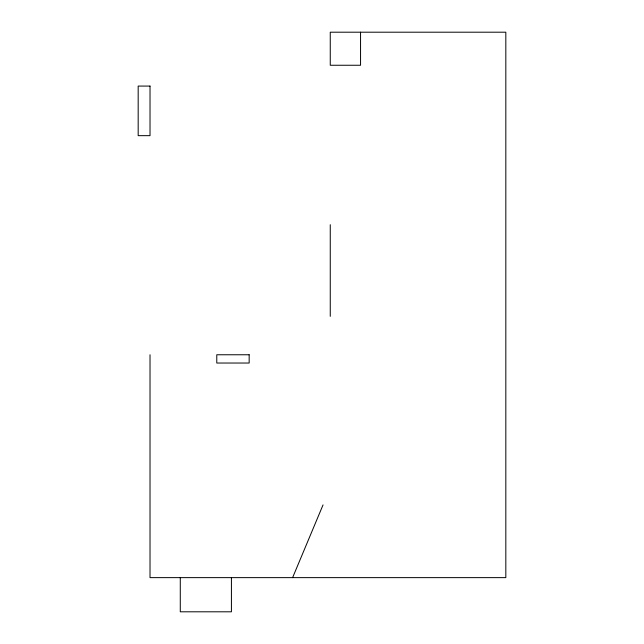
<?xml version="1.0" encoding="UTF-8"?>
<svg xmlns="http://www.w3.org/2000/svg" width="644" height="644" viewBox="0 0 644 644"><rect width="100%" height="100%" fill="white"/><g stroke="black" fill="none" stroke-linecap="round" stroke-linejoin="round"><path stroke-width="0.97" d="M292.609 577.628L323.038 504.92M360.551 32.2L360.551 65.253L330.259 65.253L330.259 32.2L505.822 32.2L505.822 577.628L150.02 577.628L150.02 354.764M330.259 224.708L330.259 316.341M231.421 577.628L231.421 611.8L180.28 611.8L180.28 577.628M150.02 86.079L138.178 86.079L138.178 135.659L150.02 135.659L150.02 86.079M249.164 354.764L216.778 354.764L216.778 363.031L249.164 363.031L249.164 354.764"/></g></svg>
